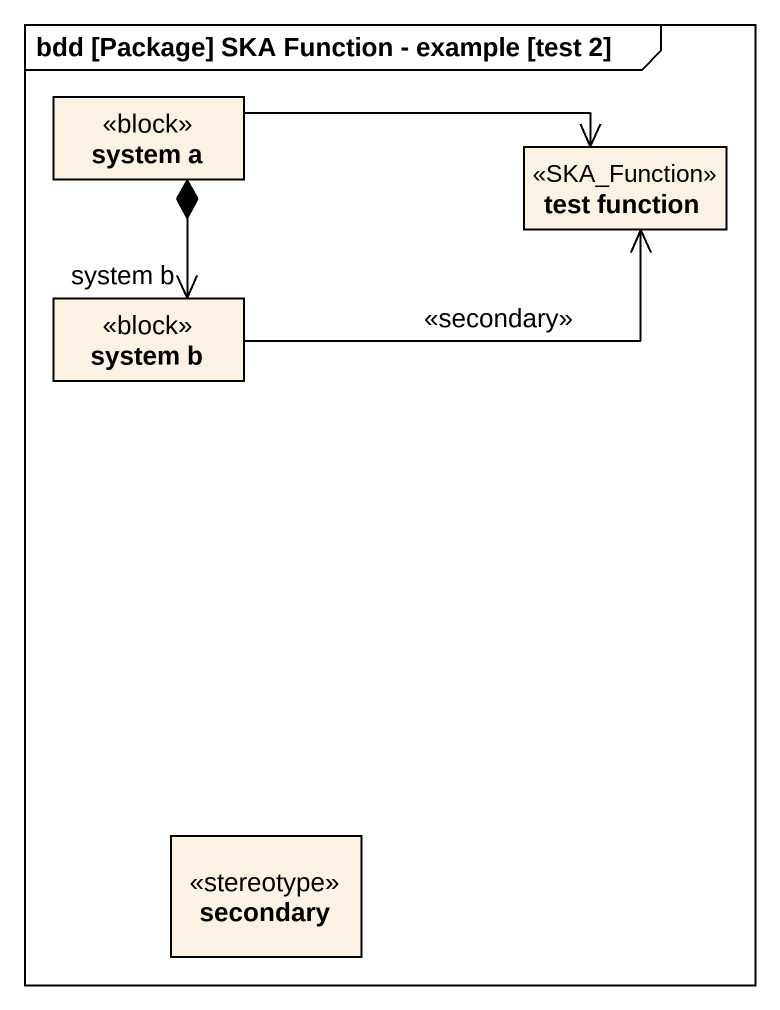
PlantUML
@startuml
mainframe bdd [Package] SKA Function - example [test 2]
hide circle
hide empty members
class "system a" as system_a <<block>>
class "test function" as test_function <<SKA_Function>>
class "system b" as system_b <<block>>
class secondary <<stereotype>>
system_a -right-> test_function
system_a *--> "system b" system_b
system_b -right-> test_function : <<secondary>>
@enduml
